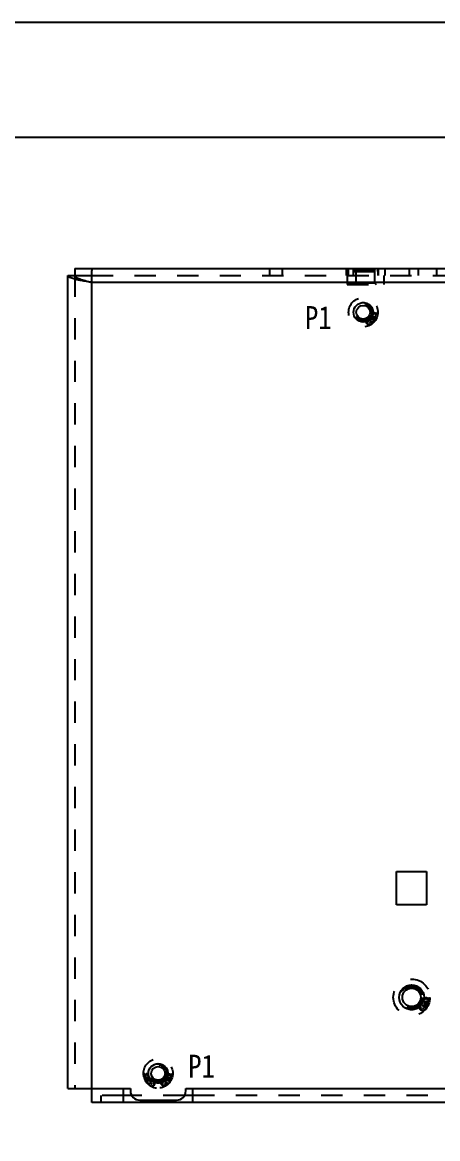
# Model space of a CAD drawing. Header units: millimetres. Extents: x -177 to 18421, y -5017 to 3255.
# Drawn here: x 14174.5 to 14264.7, y 2017.1 to 2259.5 of the extents above; entities that cross this region are included whole.
import ezdxf

# ---------------------------------------------------------------- set-up
doc = ezdxf.new("R2010")
doc.units = ezdxf.units.MM
doc.header["$LTSCALE"] = 46.255
doc.linetypes.add('HIDDEN', pattern=[0.2, 0.1, -0.1])
doc.layers.get('0').update_dxf_attribs({"linetype": 'CONTINUOUS'})
for name, color, linetype in [('02___PRT_ALL_AXES', 7, 'CONTINUOUS'), ('03___PRT_ALL_CURVES', 7, 'CONTINUOUS'), ('DEFAULT_2', 8, 'HIDDEN')]:
    doc.layers.add(name, color=color, linetype=linetype)
doc.styles.get("Standard").update_dxf_attribs({"font": 'txt', "width": 0.85})

msp = doc.modelspace()

# ---------------------------------------------------------------- linework, layer by layer
at = {"color": 7, "linetype": 'Continuous'}
for p, q in [((13724.839, 2259.458), (15274.839, 2259.458)), ((14185.908, 2206.021), (14185.908, 2204.521)), ((14184.408, 2204.521), (14189.608, 2204.521)), ((14198.317, 2026.521), (14196.508, 2026.521)), ((14211.508, 2026.521), (14209.699, 2026.521))]:
    msp.add_line(p, q, dxfattribs=at)
at = {"color": 3, "linetype": 'Continuous'}
for p, q in [((14185.908, 2206.021), (14642.108, 2206.021)), ((14189.608, 2025.021), (14189.608, 2205.62)), ((14184.408, 2028.021), (14184.408, 2204.521)), ((14638.408, 2203.021), (14189.608, 2203.021)), ((14184.408, 2028.021), (14198.008, 2028.021)), ((14196.508, 2025.021), (14196.508, 2028.021)), ((14198.008, 2028.021), (14198.008, 2027.521)), ((14210.008, 2027.521), (14210.008, 2028.021)), ((14210.008, 2028.021), (14338.008, 2028.021)), ((14211.508, 2025.021), (14211.508, 2028.021)), ((14638.408, 2025.021), (14189.608, 2025.021)), ((14200.008, 2025.521), (14208.008, 2025.521))]:
    msp.add_line(p, q, dxfattribs=at)
at = {"color": 7, "linetype": 'Continuous'}
msp.add_lwpolyline([(13749.839, 1184.458), (15249.839, 1184.458), (15249.839, 2234.458), (13749.839, 2234.458)], close=True, dxfattribs=at)
at = {"color": 3, "linetype": 'Continuous'}
for centre, start, end in [((14200.008, 2027.521), 180, 270), ((14208.008, 2027.521), 270, 0)]:
    msp.add_arc(centre, 2, start, end, dxfattribs=at)
for points, knots in [([(14184.408, 2204.521), (14184.408, 2204.496), (14184.442, 2204.361), (14184.569, 2204.277), (14184.663, 2204.221)], [0, 0, 0, 0, 0.1896306, 1, 1, 1, 1]), ([(14184.663, 2204.221), (14184.723, 2204.186), (14185.052, 2204.022), (14185.405, 2203.916), (14185.69, 2203.836)], [0, 0, 0, 0, 0.1913293, 1, 1, 1, 1]), ([(14185.69, 2203.836), (14185.756, 2203.818), (14186.042, 2203.741), (14186.33, 2203.672), (14186.552, 2203.621)], [0, 0, 0, 0, 0.2315353, 1, 1, 1, 1]), ([(14186.552, 2203.621), (14186.783, 2203.569), (14187.799, 2203.352), (14188.821, 2203.166), (14189.608, 2203.021)], [0, 0, 0, 0, 0.2285035, 1, 1, 1, 1])]:
    msp.add_open_spline(points, degree=3, knots=knots, dxfattribs=at)
at = {"color": 7, "linetype": 'Continuous'}
msp.add_open_spline([(14185.908, 2204.521), (14185.908, 2204.365), (14186.316, 2204.014), (14187.094, 2203.727), (14188.261, 2203.364), (14189.136, 2203.143), (14189.608, 2203.021)], degree=3, knots=[0, 0, 0, 0, 0.1150481, 0.3322376, 0.6407097, 1, 1, 1, 1], dxfattribs=at)
at = {"layer": '02___PRT_ALL_AXES', "color": 8, "linetype": 'HIDDEN'}
for p, q in [((14246.318, 2205.891), (14246.318, 2205.761)), ((14246.318, 2205.891), (14251.698, 2205.891)), ((14246.318, 2205.761), (14246.518, 2205.371)), ((14246.318, 2205.761), (14251.698, 2205.761)), ((14246.318, 2205.371), (14246.318, 2204.521)), ((14246.318, 2205.371), (14251.698, 2205.371)), ((14247.008, 2202.821), (14247.008, 2205.891)), ((14251.008, 2202.821), (14251.008, 2205.891)), ((14251.698, 2205.761), (14251.498, 2205.371)), ((14251.698, 2205.891), (14251.698, 2205.761)), ((14251.698, 2205.371), (14251.698, 2204.521)), ((14245.033, 2204.521), (14245.033, 2202.521)), ((14245.033, 2204.521), (14252.983, 2204.521)), ((14252.983, 2204.521), (14252.983, 2202.521)), ((14245.033, 2202.521), (14252.983, 2202.521))]:
    msp.add_line(p, q, dxfattribs=at)
at = {"layer": '02___PRT_ALL_AXES', "color": 3, "linetype": 'Continuous'}
for p, q in [((14255.758, 2067.921), (14255.758, 2075.121)), ((14255.758, 2075.121), (14262.258, 2075.121)), ((14262.258, 2075.121), (14262.258, 2067.921)), ((14262.258, 2067.921), (14255.758, 2067.921))]:
    msp.add_line(p, q, dxfattribs=at)
at = {"layer": '02___PRT_ALL_AXES', "color": 8, "linetype": 'HIDDEN'}
for centre, radius in [((14248.508, 2196.521), 3.175), ((14248.508, 2196.521), 2.11), ((14248.508, 2196.521), 1.91), ((14259.008, 2047.821), 3.975), ((14259.008, 2047.821), 2.69), ((14259.008, 2047.821), 2.49), ((14204.008, 2031.321), 3.175), ((14204.008, 2031.321), 2.11), ((14204.008, 2031.321), 1.91)]:
    msp.add_circle(centre, radius, dxfattribs=at)
at = {"layer": '02___PRT_ALL_AXES', "color": 3, "linetype": 'Continuous'}
for centre, radius in [((14248.508, 2196.521), 2.1), ((14259.008, 2047.821), 2.7), ((14204.008, 2031.321), 2.1)]:
    msp.add_circle(centre, radius, dxfattribs=at)
at = {"layer": '02___PRT_ALL_AXES', "color": 7, "linetype": 'Continuous'}
for centre, radius in [((14248.508, 2196.521), 1.5), ((14259.008, 2047.821), 2), ((14204.008, 2031.321), 1.5)]:
    msp.add_circle(centre, radius, dxfattribs=at)
at = {"layer": '03___PRT_ALL_CURVES', "color": 8, "linetype": 'HIDDEN'}
msp.add_circle((14204.008, 2031.321), 2.1, dxfattribs=at)
at = {"layer": 'DEFAULT_2', "color": 8, "linetype": 'HIDDEN'}
for p, q in [((14189.608, 2206.021), (14189.608, 2205.62)), ((14228.15, 2206.021), (14228.15, 2204.521)), ((14230.908, 2206.021), (14230.908, 2204.521)), ((14244.808, 2206.021), (14244.808, 2204.521)), ((14245.008, 2204.521), (14245.008, 2206.021)), ((14245.258, 2206.021), (14245.258, 2204.521)), ((14246.308, 2206.021), (14246.308, 2204.521)), ((14247.008, 2202.821), (14247.008, 2206.021)), ((14251.008, 2202.821), (14251.008, 2205.891)), ((14251.708, 2206.021), (14251.708, 2204.521)), ((14251.758, 2206.021), (14251.758, 2204.521)), ((14253.208, 2206.021), (14253.208, 2204.521)), ((14258.508, 2206.021), (14258.508, 2204.521)), ((14260.508, 2204.521), (14260.508, 2206.021)), ((14264.508, 2204.521), (14264.508, 2206.021)), ((14185.908, 2204.521), (14185.908, 2028.021)), ((14189.608, 2204.521), (14638.408, 2204.521)), ((14247.008, 2202.821), (14246.708, 2202.521)), ((14251.008, 2202.821), (14247.008, 2202.821)), ((14251.008, 2202.821), (14251.308, 2202.521)), ((14245.041, 2202.521), (14245.041, 2202.571)), ((14247.214, 2202.571), (14245.041, 2202.571)), ((14245.049, 2202.521), (14245.049, 2202.571)), ((14245.049, 2202.521), (14251.308, 2202.521)), ((14245.057, 2202.521), (14245.057, 2202.571)), ((14245.075, 2202.521), (14245.075, 2202.571)), ((14245.116, 2202.521), (14245.116, 2202.571)), ((14245.121, 2202.521), (14245.121, 2202.571)), ((14245.168, 2202.521), (14245.168, 2202.571)), ((14245.176, 2202.521), (14245.176, 2202.571)), ((14245.186, 2202.521), (14245.186, 2202.571)), ((14245.201, 2202.521), (14245.201, 2202.571)), ((14245.21, 2202.521), (14245.21, 2202.571)), ((14245.219, 2202.521), (14245.219, 2202.571)), ((14245.242, 2202.521), (14245.242, 2202.571)), ((14245.246, 2202.521), (14245.246, 2202.571)), ((14245.297, 2202.521), (14245.297, 2202.571)), ((14245.302, 2202.521), (14245.302, 2202.571)), ((14245.303, 2202.521), (14245.303, 2202.571)), ((14245.309, 2202.521), (14245.309, 2202.571)), ((14245.312, 2202.521), (14245.312, 2202.571)), ((14245.339, 2202.521), (14245.339, 2202.571)), ((14245.376, 2202.521), (14245.376, 2202.571)), ((14245.403, 2202.521), (14245.403, 2202.571)), ((14245.41, 2202.521), (14245.41, 2202.571)), ((14245.419, 2202.521), (14245.419, 2202.571)), ((14245.437, 2202.521), (14245.437, 2202.571)), ((14245.443, 2202.521), (14245.443, 2202.571)), ((14245.463, 2202.521), (14245.463, 2202.571)), ((14245.477, 2202.521), (14245.477, 2202.571)), ((14245.486, 2202.521), (14245.486, 2202.571)), ((14245.488, 2202.521), (14245.488, 2202.571)), ((14245.494, 2202.521), (14245.494, 2202.571)), ((14245.506, 2202.521), (14245.506, 2202.571)), ((14245.544, 2202.521), (14245.544, 2202.571)), ((14245.566, 2202.521), (14245.566, 2202.571)), ((14245.567, 2202.521), (14245.567, 2202.571)), ((14245.605, 2202.521), (14245.605, 2202.571)), ((14245.609, 2202.521), (14245.609, 2202.571)), ((14245.616, 2202.521), (14245.616, 2202.571)), ((14245.622, 2202.521), (14245.622, 2202.571)), ((14245.625, 2202.521), (14245.625, 2202.571)), ((14245.634, 2202.521), (14245.634, 2202.571)), ((14245.674, 2202.521), (14245.674, 2202.571)), ((14245.709, 2202.521), (14245.709, 2202.571)), ((14245.736, 2202.521), (14245.736, 2202.571)), ((14245.758, 2202.521), (14245.758, 2202.571)), ((14245.779, 2202.521), (14245.779, 2202.571)), ((14245.794, 2202.521), (14245.794, 2202.571)), ((14245.802, 2202.521), (14245.802, 2202.571)), ((14245.818, 2202.521), (14245.818, 2202.571)), ((14245.824, 2202.521), (14245.824, 2202.571)), ((14245.834, 2202.521), (14245.834, 2202.571)), ((14245.843, 2202.521), (14245.843, 2202.571)), ((14245.86, 2202.521), (14245.86, 2202.571)), ((14245.88, 2202.521), (14245.88, 2202.571)), ((14245.887, 2202.521), (14245.887, 2202.571)), ((14245.889, 2202.521), (14245.889, 2202.571)), ((14245.9, 2202.521), (14245.9, 2202.571)), ((14245.913, 2202.521), (14245.913, 2202.571)), ((14245.919, 2202.521), (14245.919, 2202.571)), ((14245.939, 2202.521), (14245.939, 2202.571)), ((14245.967, 2202.521), (14245.967, 2202.571)), ((14245.969, 2202.521), (14245.969, 2202.571)), ((14245.989, 2202.521), (14245.989, 2202.571)), ((14246.004, 2202.521), (14246.004, 2202.571)), ((14246.015, 2202.521), (14246.015, 2202.571)), ((14246.028, 2202.521), (14246.028, 2202.571)), ((14246.04, 2202.521), (14246.04, 2202.571)), ((14246.045, 2202.521), (14246.045, 2202.571)), ((14246.046, 2202.521), (14246.046, 2202.571)), ((14246.109, 2202.521), (14246.109, 2202.571)), ((14246.117, 2202.521), (14246.117, 2202.571)), ((14246.135, 2202.521), (14246.135, 2202.571)), ((14246.136, 2202.521), (14246.136, 2202.571)), ((14246.151, 2202.521), (14246.151, 2202.571)), ((14246.178, 2202.521), (14246.178, 2202.571)), ((14246.222, 2202.521), (14246.222, 2202.571)), ((14246.303, 2202.521), (14246.303, 2202.571)), ((14246.318, 2202.521), (14246.318, 2202.571)), ((14246.326, 2202.521), (14246.326, 2202.571)), ((14246.36, 2202.521), (14246.36, 2202.571)), ((14246.381, 2202.521), (14246.381, 2202.571)), ((14246.389, 2202.521), (14246.389, 2202.571)), ((14246.424, 2202.521), (14246.424, 2202.571)), ((14246.442, 2202.521), (14246.442, 2202.571)), ((14246.466, 2202.521), (14246.466, 2202.571)), ((14246.501, 2202.521), (14246.501, 2202.571)), ((14246.583, 2202.521), (14246.583, 2202.571)), ((14246.625, 2202.521), (14246.625, 2202.571)), ((14246.674, 2202.521), (14246.674, 2202.571)), ((14246.737, 2202.521), (14246.737, 2202.571)), ((14246.815, 2202.521), (14246.815, 2202.571)), ((14246.864, 2202.521), (14246.864, 2202.571)), ((14246.879, 2202.521), (14246.879, 2202.571)), ((14246.924, 2202.521), (14246.924, 2202.571)), ((14246.971, 2202.521), (14246.971, 2202.571)), ((14246.979, 2202.521), (14246.979, 2202.571)), ((14246.996, 2202.521), (14246.996, 2202.571)), ((14247.004, 2202.521), (14247.004, 2202.571)), ((14247.037, 2202.521), (14247.037, 2202.571)), ((14247.041, 2202.521), (14247.041, 2202.571)), ((14247.064, 2202.521), (14247.064, 2202.571)), ((14247.069, 2202.521), (14247.069, 2202.571)), ((14247.08, 2202.521), (14247.08, 2202.571)), ((14247.096, 2202.521), (14247.096, 2202.571)), ((14247.115, 2202.521), (14247.115, 2202.571)), ((14247.117, 2202.521), (14247.117, 2202.571)), ((14247.118, 2202.521), (14247.118, 2202.571)), ((14247.127, 2202.521), (14247.127, 2202.571)), ((14247.154, 2202.521), (14247.154, 2202.571)), ((14247.157, 2202.521), (14247.157, 2202.571)), ((14247.198, 2202.521), (14247.198, 2202.571)), ((14247.202, 2202.521), (14247.202, 2202.571)), ((14247.214, 2202.521), (14247.214, 2202.571)), ((14250.486, 2195.598), (14250.543, 2195.695)), ((14251.167, 2194.989), (14250.486, 2195.598)), ((14250.543, 2195.695), (14251.397, 2195.203)), ((14250.668, 2196.26), (14250.674, 2196.322)), ((14250.682, 2196.195), (14250.668, 2196.26)), ((14250.674, 2196.322), (14250.701, 2196.369)), ((14250.74, 2196.139), (14250.682, 2196.195)), ((14250.689, 2195.524), (14251.284, 2194.979)), ((14251.364, 2195.135), (14250.689, 2195.524)), ((14250.701, 2196.369), (14250.749, 2196.414)), ((14250.821, 2196.092), (14250.74, 2196.139)), ((14250.749, 2196.414), (14250.838, 2196.455)), ((14250.801, 2196.308), (14250.793, 2196.234)), ((14250.793, 2196.234), (14250.811, 2196.194)), ((14250.827, 2196.343), (14250.801, 2196.308)), ((14250.811, 2196.194), (14250.85, 2196.165)), ((14250.883, 2196.073), (14250.821, 2196.092)), ((14250.873, 2196.376), (14250.827, 2196.343)), ((14250.838, 2196.455), (14250.924, 2196.458)), ((14250.85, 2196.165), (14250.891, 2196.148)), ((14250.938, 2196.382), (14250.873, 2196.376)), ((14250.891, 2196.148), (14250.883, 2196.073)), ((14250.924, 2196.458), (14251.009, 2196.449)), ((14250.98, 2196.377), (14250.938, 2196.382)), ((14251.042, 2196.358), (14250.98, 2196.377)), ((14251.009, 2196.449), (14251.092, 2196.428)), ((14251.08, 2196.316), (14251.042, 2196.358)), ((14251.061, 2195.62), (14251.119, 2195.784)), ((14251.161, 2195.584), (14251.061, 2195.62)), ((14251.098, 2196.277), (14251.08, 2196.316)), ((14251.09, 2196.202), (14251.098, 2196.277)), ((14251.104, 2196.138), (14251.09, 2196.202)), ((14251.092, 2196.428), (14251.172, 2196.369)), ((14251.141, 2196.083), (14251.104, 2196.138)), ((14251.119, 2195.784), (14251.22, 2195.749)), ((14251.22, 2196.025), (14251.141, 2196.083)), ((14251.22, 2195.749), (14251.161, 2195.584)), ((14251.172, 2196.369), (14251.209, 2196.315)), ((14251.209, 2196.315), (14251.225, 2196.263)), ((14251.225, 2196.263), (14251.217, 2196.188)), ((14251.217, 2196.188), (14251.232, 2196.136)), ((14251.302, 2195.991), (14251.22, 2196.025)), ((14251.232, 2196.136), (14251.271, 2196.095)), ((14251.271, 2196.095), (14251.332, 2196.063)), ((14251.408, 2195.979), (14251.302, 2195.991)), ((14251.332, 2196.063), (14251.395, 2196.056)), ((14251.395, 2196.056), (14251.461, 2196.074)), ((14251.407, 2196.369), (14251.415, 2196.444)), ((14251.469, 2196.35), (14251.407, 2196.369)), ((14251.495, 2195.995), (14251.408, 2195.979)), ((14251.415, 2196.444), (14251.498, 2196.422)), ((14251.461, 2196.074), (14251.507, 2196.107)), ((14251.529, 2196.306), (14251.469, 2196.35)), ((14251.585, 2196.036), (14251.495, 2195.995)), ((14251.498, 2196.422), (14251.6, 2196.374)), ((14251.507, 2196.107), (14251.534, 2196.155)), ((14251.545, 2196.254), (14251.529, 2196.306)), ((14251.534, 2196.155), (14251.545, 2196.254)), ((14251.633, 2196.081), (14251.585, 2196.036)), ((14251.6, 2196.374), (14251.657, 2196.305)), ((14251.66, 2196.14), (14251.633, 2196.081)), ((14251.657, 2196.305), (14251.671, 2196.242)), ((14249.176, 2194.285), (14249.19, 2194.383)), ((14249.196, 2194.202), (14249.176, 2194.285)), ((14249.19, 2194.383), (14249.221, 2194.441)), ((14249.211, 2194.162), (14249.196, 2194.202)), ((14249.255, 2194.088), (14249.211, 2194.162)), ((14249.221, 2194.441), (14249.283, 2194.489)), ((14249.302, 2194.038), (14249.255, 2194.088)), ((14249.284, 2194.351), (14249.265, 2194.298)), ((14249.265, 2194.298), (14249.265, 2194.229)), ((14249.265, 2194.229), (14249.281, 2194.19)), ((14249.281, 2194.19), (14249.336, 2194.12)), ((14249.283, 2194.489), (14249.329, 2194.507)), ((14249.334, 2194.394), (14249.284, 2194.351)), ((14249.766, 2193.72), (14249.302, 2194.038)), ((14249.329, 2194.507), (14249.418, 2194.52)), ((14249.38, 2194.413), (14249.334, 2194.394)), ((14249.336, 2194.12), (14249.859, 2193.757)), ((14249.446, 2194.417), (14249.38, 2194.413)), ((14249.418, 2194.52), (14249.48, 2194.499)), ((14249.441, 2193.589), (14249.766, 2193.72)), ((14249.478, 2193.498), (14249.441, 2193.589)), ((14249.497, 2194.391), (14249.446, 2194.417)), ((14249.48, 2194.499), (14249.559, 2194.439)), ((14249.544, 2194.341), (14249.497, 2194.391)), ((14249.602, 2194.364), (14249.544, 2194.341)), ((14249.559, 2194.439), (14249.602, 2194.364)), ((14249.859, 2193.757), (14249.895, 2193.665)), ((14249.891, 2194.193), (14250.039, 2194.286)), ((14249.947, 2194.103), (14249.891, 2194.193)), ((14249.943, 2194.796), (14249.95, 2194.861)), ((14249.965, 2194.7), (14249.943, 2194.796)), ((14250.095, 2194.196), (14249.947, 2194.103)), ((14249.95, 2194.861), (14249.998, 2194.937)), ((14250.015, 2194.63), (14249.965, 2194.7)), ((14249.998, 2194.937), (14250.017, 2194.954)), ((14250.044, 2194.599), (14250.015, 2194.63)), ((14250.017, 2194.954), (14250.095, 2194.999)), ((14250.063, 2194.851), (14250.032, 2194.793)), ((14250.032, 2194.793), (14250.034, 2194.736)), ((14250.034, 2194.736), (14250.06, 2194.673)), ((14250.039, 2194.286), (14250.095, 2194.196)), ((14250.112, 2194.546), (14250.044, 2194.599)), ((14250.06, 2194.673), (14250.089, 2194.642)), ((14250.099, 2194.886), (14250.063, 2194.851)), ((14250.089, 2194.642), (14250.166, 2194.597)), ((14250.095, 2194.999), (14250.16, 2195.003)), ((14250.159, 2194.913), (14250.099, 2194.886)), ((14250.174, 2194.517), (14250.112, 2194.546)), ((14250.215, 2194.908), (14250.159, 2194.913)), ((14250.16, 2195.003), (14250.255, 2194.976)), ((14250.166, 2194.597), (14250.214, 2194.584)), ((14250.254, 2194.505), (14250.174, 2194.517)), ((14250.214, 2194.584), (14250.297, 2194.605)), ((14250.278, 2194.879), (14250.215, 2194.908)), ((14250.238, 2194.431), (14250.254, 2194.505)), ((14250.264, 2194.367), (14250.238, 2194.431)), ((14250.243, 2195.175), (14250.299, 2195.273)), ((14251.097, 2194.683), (14250.243, 2195.175)), ((14250.255, 2194.976), (14250.323, 2194.922)), ((14250.314, 2194.297), (14250.264, 2194.367)), ((14250.323, 2194.922), (14250.278, 2194.879)), ((14250.297, 2194.605), (14250.334, 2194.639)), ((14250.299, 2195.273), (14251.167, 2194.989)), ((14250.372, 2194.236), (14250.314, 2194.297)), ((14250.356, 2194.543), (14250.316, 2194.476)), ((14250.316, 2194.476), (14250.319, 2194.419)), ((14250.319, 2194.419), (14250.359, 2194.34)), ((14250.334, 2194.639), (14250.392, 2194.577)), ((14250.392, 2194.577), (14250.356, 2194.543)), ((14250.359, 2194.34), (14250.418, 2194.279)), ((14250.425, 2194.198), (14250.372, 2194.236)), ((14250.418, 2194.279), (14250.456, 2194.256)), ((14250.488, 2194.169), (14250.425, 2194.198)), ((14250.456, 2194.256), (14250.504, 2194.243)), ((14250.465, 2195.134), (14251.14, 2194.745)), ((14251.234, 2194.892), (14250.465, 2195.134)), ((14250.544, 2194.164), (14250.488, 2194.169)), ((14250.504, 2194.243), (14250.536, 2194.245)), ((14250.536, 2194.245), (14250.596, 2194.272)), ((14250.61, 2194.168), (14250.544, 2194.164)), ((14250.596, 2194.272), (14250.651, 2194.324)), ((14250.66, 2194.186), (14250.61, 2194.168)), ((14250.651, 2194.324), (14250.681, 2194.382)), ((14250.653, 2194.503), (14250.698, 2194.546)), ((14250.673, 2194.463), (14250.653, 2194.503)), ((14250.685, 2194.415), (14250.673, 2194.463)), ((14250.681, 2194.382), (14250.685, 2194.415)), ((14250.698, 2194.546), (14250.733, 2194.491)), ((14250.733, 2194.491), (14250.759, 2194.427)), ((14250.755, 2194.305), (14250.733, 2194.256)), ((14250.761, 2194.371), (14250.755, 2194.305)), ((14250.759, 2194.427), (14250.761, 2194.371)), ((14261.972, 2047.559), (14261.977, 2047.622)), ((14261.988, 2047.495), (14261.972, 2047.559)), ((14261.977, 2047.622), (14262.002, 2047.67)), ((14262.002, 2047.67), (14262.048, 2047.716)), ((14262.048, 2047.716), (14262.137, 2047.76)), ((14262.104, 2047.612), (14262.098, 2047.537)), ((14262.098, 2047.537), (14262.117, 2047.498)), ((14262.128, 2047.647), (14262.104, 2047.612)), ((14262.174, 2047.681), (14262.128, 2047.647)), ((14262.137, 2047.76), (14262.223, 2047.765)), ((14262.238, 2047.689), (14262.174, 2047.681)), ((14262.223, 2047.765), (14262.308, 2047.759)), ((14262.281, 2047.686), (14262.238, 2047.689)), ((14262.343, 2047.668), (14262.281, 2047.686)), ((14262.308, 2047.759), (14262.392, 2047.74)), ((14262.383, 2047.628), (14262.343, 2047.668)), ((14262.401, 2047.589), (14262.383, 2047.628)), ((14262.392, 2047.74), (14262.473, 2047.683)), ((14262.395, 2047.514), (14262.401, 2047.589)), ((14262.412, 2047.45), (14262.395, 2047.514)), ((14262.473, 2047.683), (14262.511, 2047.63)), ((14262.511, 2047.63), (14262.528, 2047.579)), ((14262.528, 2047.579), (14262.523, 2047.504)), ((14262.708, 2047.69), (14262.714, 2047.765)), ((14262.77, 2047.673), (14262.708, 2047.69)), ((14262.714, 2047.765), (14262.797, 2047.746)), ((14262.831, 2047.63), (14262.77, 2047.673)), ((14262.797, 2047.746), (14262.901, 2047.7)), ((14262.849, 2047.579), (14262.831, 2047.63)), ((14262.841, 2047.479), (14262.849, 2047.579)), ((14262.901, 2047.7), (14262.959, 2047.633)), ((14262.959, 2047.633), (14262.975, 2047.57)), ((14260.803, 2045.364), (14260.815, 2045.429)), ((14260.818, 2045.266), (14260.803, 2045.364)), ((14260.815, 2045.429), (14260.86, 2045.492)), ((14260.862, 2045.193), (14260.818, 2045.266)), ((14260.86, 2045.492), (14260.899, 2045.524)), ((14260.889, 2045.16), (14260.862, 2045.193)), ((14260.953, 2045.102), (14260.889, 2045.16)), ((14260.899, 2045.524), (14260.98, 2045.563)), ((14260.902, 2045.362), (14260.9, 2045.305)), ((14260.9, 2045.305), (14260.921, 2045.24)), ((14260.937, 2045.418), (14260.902, 2045.362)), ((14260.921, 2045.24), (14260.947, 2045.207)), ((14260.975, 2045.449), (14260.937, 2045.418)), ((14260.947, 2045.207), (14261.021, 2045.157)), ((14261.013, 2045.068), (14260.953, 2045.102)), ((14261.037, 2045.472), (14260.975, 2045.449)), ((14260.98, 2045.563), (14261.045, 2045.561)), ((14261.021, 2045.157), (14261.628, 2044.966)), ((14261.093, 2045.463), (14261.037, 2045.472)), ((14261.045, 2045.561), (14261.138, 2045.527)), ((14261.153, 2045.43), (14261.093, 2045.463)), ((14261.138, 2045.527), (14261.201, 2045.469)), ((14261.201, 2045.469), (14261.153, 2045.43)), ((14261.392, 2046.036), (14261.434, 2046.098)), ((14261.866, 2045.712), (14261.392, 2046.036)), ((14261.434, 2046.098), (14262.078, 2046.021)), ((14261.516, 2045.369), (14261.636, 2045.496)), ((14261.593, 2045.296), (14261.516, 2045.369)), ((14261.575, 2046.002), (14261.908, 2045.774)), ((14262.028, 2045.949), (14261.575, 2046.002)), ((14261.713, 2045.423), (14261.593, 2045.296)), ((14261.636, 2045.496), (14261.713, 2045.423)), ((14261.657, 2046.433), (14261.699, 2046.537)), ((14262.574, 2046.064), (14261.657, 2046.433)), ((14261.699, 2046.537), (14262.598, 2046.378)), ((14261.795, 2045.609), (14261.866, 2045.712)), ((14261.9, 2045.536), (14261.795, 2045.609)), ((14261.839, 2046.885), (14261.881, 2046.99)), ((14262.598, 2046.378), (14261.839, 2046.885)), ((14261.881, 2046.99), (14262.798, 2046.621)), ((14261.882, 2046.423), (14262.607, 2046.132)), ((14262.677, 2046.292), (14261.882, 2046.423)), ((14261.971, 2045.64), (14261.9, 2045.536)), ((14261.908, 2045.774), (14262.028, 2045.949)), ((14262.215, 2045.472), (14261.971, 2045.64)), ((14262.048, 2047.44), (14261.988, 2047.495)), ((14262.183, 2045.949), (14262.013, 2045.701)), ((14262.013, 2045.701), (14262.259, 2045.533)), ((14262.13, 2047.396), (14262.048, 2047.44)), ((14262.05, 2046.841), (14262.715, 2046.385)), ((14262.774, 2046.549), (14262.05, 2046.841)), ((14262.078, 2046.021), (14262.183, 2045.949)), ((14262.117, 2047.498), (14262.157, 2047.47)), ((14262.193, 2047.379), (14262.13, 2047.396)), ((14262.157, 2047.47), (14262.199, 2047.454)), ((14262.199, 2047.454), (14262.193, 2047.379)), ((14262.408, 2046.96), (14262.451, 2047.129)), ((14262.511, 2046.934), (14262.408, 2046.96)), ((14262.45, 2047.397), (14262.412, 2047.45)), ((14262.531, 2047.34), (14262.45, 2047.397)), ((14262.451, 2047.129), (14262.554, 2047.103)), ((14262.554, 2047.103), (14262.511, 2046.934)), ((14262.523, 2047.504), (14262.54, 2047.452)), ((14262.614, 2047.309), (14262.531, 2047.34)), ((14262.54, 2047.452), (14262.579, 2047.412)), ((14262.579, 2047.412), (14262.641, 2047.382)), ((14262.72, 2047.3), (14262.614, 2047.309)), ((14262.641, 2047.382), (14262.705, 2047.377)), ((14262.705, 2047.377), (14262.77, 2047.397)), ((14262.807, 2047.319), (14262.72, 2047.3)), ((14262.77, 2047.397), (14262.816, 2047.431)), ((14262.896, 2047.362), (14262.807, 2047.319)), ((14262.816, 2047.431), (14262.841, 2047.479)), ((14262.942, 2047.408), (14262.896, 2047.362)), ((14262.968, 2047.468), (14262.942, 2047.408)), ((14261.551, 2044.903), (14261.013, 2045.068)), ((14261.279, 2044.681), (14261.551, 2044.903)), ((14261.343, 2044.604), (14261.279, 2044.681)), ((14261.628, 2044.966), (14261.691, 2044.888)), ((14200.86, 2031.105), (14200.846, 2031.042)), ((14200.856, 2030.94), (14200.884, 2030.881)), ((14200.917, 2031.174), (14200.86, 2031.105)), ((14200.884, 2030.881), (14200.931, 2030.836)), ((14201.019, 2031.222), (14200.917, 2031.174)), ((14200.931, 2030.836), (14201.021, 2030.795)), ((14200.972, 2031.054), (14200.988, 2031.106)), ((14200.983, 2030.955), (14200.972, 2031.054)), ((14201.009, 2030.907), (14200.983, 2030.955)), ((14200.988, 2031.106), (14201.048, 2031.15)), ((14201.056, 2030.874), (14201.009, 2030.907)), ((14201.102, 2031.244), (14201.019, 2031.222)), ((14201.021, 2030.795), (14201.109, 2030.779)), ((14201.048, 2031.15), (14201.11, 2031.169)), ((14201.122, 2030.856), (14201.056, 2030.874)), ((14201.11, 2031.169), (14201.102, 2031.244)), ((14201.109, 2030.779), (14201.214, 2030.791)), ((14201.185, 2030.863), (14201.122, 2030.856)), ((14201.246, 2030.895), (14201.185, 2030.863)), ((14201.214, 2030.791), (14201.296, 2030.825)), ((14201.284, 2030.936), (14201.246, 2030.895)), ((14201.3, 2030.988), (14201.284, 2030.936)), ((14201.308, 2031.115), (14201.292, 2031.063)), ((14201.292, 2031.063), (14201.3, 2030.988)), ((14201.296, 2030.825), (14201.376, 2030.883)), ((14201.397, 2030.584), (14201.297, 2030.549)), ((14201.345, 2031.169), (14201.308, 2031.115)), ((14201.424, 2031.228), (14201.345, 2031.169)), ((14201.376, 2030.883), (14201.413, 2030.938)), ((14201.456, 2030.42), (14201.397, 2030.584)), ((14201.413, 2030.938), (14201.427, 2031.002)), ((14201.419, 2031.077), (14201.436, 2031.116)), ((14201.427, 2031.002), (14201.419, 2031.077)), ((14201.508, 2031.249), (14201.424, 2031.228)), ((14201.436, 2031.116), (14201.475, 2031.158)), ((14201.475, 2031.158), (14201.537, 2031.177)), ((14201.592, 2031.258), (14201.508, 2031.249)), ((14201.537, 2031.177), (14201.579, 2031.182)), ((14201.579, 2031.182), (14201.644, 2031.176)), ((14201.678, 2031.255), (14201.592, 2031.258)), ((14201.667, 2030.965), (14201.626, 2030.948)), ((14201.626, 2030.948), (14201.634, 2030.873)), ((14201.634, 2030.873), (14201.696, 2030.892)), ((14201.644, 2031.176), (14201.69, 2031.143)), ((14201.706, 2030.994), (14201.667, 2030.965)), ((14201.768, 2031.214), (14201.678, 2031.255)), ((14201.69, 2031.143), (14201.715, 2031.108)), ((14201.696, 2030.892), (14201.776, 2030.939)), ((14201.723, 2031.034), (14201.706, 2030.994)), ((14201.715, 2031.108), (14201.723, 2031.034)), ((14201.816, 2031.169), (14201.768, 2031.214)), ((14201.776, 2030.939), (14201.834, 2030.995)), ((14201.842, 2031.122), (14201.816, 2031.169)), ((14201.834, 2030.995), (14201.849, 2031.06)), ((14201.849, 2031.06), (14201.842, 2031.122)), ((14206.168, 2031.06), (14206.174, 2031.122)), ((14206.182, 2030.995), (14206.168, 2031.06)), ((14206.174, 2031.122), (14206.201, 2031.169)), ((14206.24, 2030.939), (14206.182, 2030.995)), ((14206.201, 2031.169), (14206.249, 2031.214)), ((14206.321, 2030.892), (14206.24, 2030.939)), ((14206.249, 2031.214), (14206.338, 2031.255)), ((14206.301, 2031.108), (14206.293, 2031.034)), ((14206.293, 2031.034), (14206.311, 2030.994)), ((14206.327, 2031.143), (14206.301, 2031.108)), ((14206.311, 2030.994), (14206.35, 2030.965)), ((14206.383, 2030.873), (14206.321, 2030.892)), ((14206.373, 2031.176), (14206.327, 2031.143)), ((14206.338, 2031.255), (14206.424, 2031.258)), ((14206.35, 2030.965), (14206.391, 2030.948)), ((14206.438, 2031.182), (14206.373, 2031.176)), ((14206.391, 2030.948), (14206.383, 2030.873)), ((14206.424, 2031.258), (14206.509, 2031.249)), ((14206.48, 2031.177), (14206.438, 2031.182)), ((14206.542, 2031.158), (14206.48, 2031.177)), ((14206.509, 2031.249), (14206.592, 2031.228)), ((14206.58, 2031.116), (14206.542, 2031.158)), ((14206.561, 2030.42), (14206.619, 2030.584)), ((14206.598, 2031.077), (14206.58, 2031.116)), ((14206.59, 2031.002), (14206.598, 2031.077)), ((14206.604, 2030.938), (14206.59, 2031.002)), ((14206.592, 2031.228), (14206.672, 2031.169)), ((14206.641, 2030.883), (14206.604, 2030.938)), ((14206.619, 2030.584), (14206.72, 2030.549)), ((14206.72, 2030.825), (14206.641, 2030.883)), ((14206.672, 2031.169), (14206.709, 2031.115)), ((14206.709, 2031.115), (14206.725, 2031.063)), ((14206.725, 2031.063), (14206.717, 2030.988)), ((14206.717, 2030.988), (14206.732, 2030.936)), ((14206.802, 2030.791), (14206.72, 2030.825)), ((14206.732, 2030.936), (14206.771, 2030.895)), ((14206.771, 2030.895), (14206.832, 2030.863)), ((14206.908, 2030.779), (14206.802, 2030.791)), ((14206.832, 2030.863), (14206.895, 2030.856)), ((14206.895, 2030.856), (14206.961, 2030.874)), ((14206.907, 2031.169), (14206.915, 2031.244)), ((14206.969, 2031.15), (14206.907, 2031.169)), ((14206.995, 2030.795), (14206.908, 2030.779)), ((14206.915, 2031.244), (14206.998, 2031.222)), ((14206.961, 2030.874), (14207.007, 2030.907)), ((14207.029, 2031.106), (14206.969, 2031.15)), ((14207.085, 2030.836), (14206.995, 2030.795)), ((14206.998, 2031.222), (14207.1, 2031.174)), ((14207.007, 2030.907), (14207.034, 2030.955)), ((14207.045, 2031.054), (14207.029, 2031.106)), ((14207.034, 2030.955), (14207.045, 2031.054)), ((14207.133, 2030.881), (14207.085, 2030.836)), ((14207.1, 2031.174), (14207.157, 2031.105)), ((14207.16, 2030.94), (14207.133, 2030.881)), ((14207.157, 2031.105), (14207.171, 2031.042)), ((14201.974, 2030.495), (14201.12, 2030.003)), ((14201.152, 2029.935), (14201.827, 2030.324)), ((14201.827, 2030.324), (14201.233, 2029.779)), ((14201.283, 2029.692), (14202.052, 2029.934)), ((14201.297, 2030.549), (14201.356, 2030.384)), ((14201.35, 2029.789), (14202.03, 2030.398)), ((14202.218, 2030.073), (14201.35, 2029.789)), ((14201.356, 2030.384), (14201.456, 2030.42)), ((14202.052, 2029.934), (14201.377, 2029.545)), ((14201.42, 2029.483), (14202.274, 2029.975)), ((14201.758, 2029.227), (14201.755, 2029.171)), ((14201.755, 2029.171), (14201.762, 2029.105)), ((14201.783, 2029.291), (14201.758, 2029.227)), ((14201.762, 2029.105), (14201.783, 2029.056)), ((14201.818, 2029.346), (14201.783, 2029.291)), ((14201.864, 2029.303), (14201.818, 2029.346)), ((14201.832, 2029.215), (14201.843, 2029.263)), ((14201.836, 2029.182), (14201.832, 2029.215)), ((14201.866, 2029.124), (14201.836, 2029.182)), ((14201.843, 2029.263), (14201.864, 2029.303)), ((14201.857, 2028.986), (14201.907, 2028.968)), ((14201.921, 2029.072), (14201.866, 2029.124)), ((14201.907, 2028.968), (14201.973, 2028.964)), ((14201.98, 2029.045), (14201.921, 2029.072)), ((14201.973, 2028.964), (14202.029, 2028.969)), ((14202.03, 2030.398), (14201.974, 2030.495)), ((14202.013, 2029.043), (14201.98, 2029.045)), ((14202.061, 2029.056), (14202.013, 2029.043)), ((14202.029, 2028.969), (14202.091, 2028.998)), ((14202.099, 2029.079), (14202.061, 2029.056)), ((14202.091, 2028.998), (14202.144, 2029.036)), ((14202.158, 2029.14), (14202.099, 2029.079)), ((14202.183, 2029.439), (14202.125, 2029.377)), ((14202.125, 2029.377), (14202.161, 2029.343)), ((14202.144, 2029.036), (14202.203, 2029.097)), ((14202.198, 2029.219), (14202.158, 2029.14)), ((14202.161, 2029.343), (14202.2, 2029.276)), ((14202.219, 2029.405), (14202.183, 2029.439)), ((14202.262, 2029.776), (14202.194, 2029.722)), ((14202.194, 2029.722), (14202.239, 2029.679)), ((14202.2, 2029.276), (14202.198, 2029.219)), ((14202.203, 2029.097), (14202.253, 2029.167)), ((14202.274, 2029.975), (14202.218, 2030.073)), ((14202.303, 2029.384), (14202.219, 2029.405)), ((14202.239, 2029.679), (14202.301, 2029.708)), ((14202.253, 2029.167), (14202.279, 2029.231)), ((14202.357, 2029.803), (14202.262, 2029.776)), ((14202.263, 2029.305), (14202.343, 2029.317)), ((14202.279, 2029.231), (14202.263, 2029.305)), ((14202.301, 2029.708), (14202.358, 2029.713)), ((14202.351, 2029.397), (14202.303, 2029.384)), ((14202.343, 2029.317), (14202.405, 2029.346)), ((14202.427, 2029.442), (14202.351, 2029.397)), ((14202.422, 2029.799), (14202.357, 2029.803)), ((14202.358, 2029.713), (14202.418, 2029.686)), ((14202.405, 2029.346), (14202.473, 2029.399)), ((14202.418, 2029.686), (14202.454, 2029.651)), ((14202.478, 2029.086), (14202.421, 2028.996)), ((14202.421, 2028.996), (14202.57, 2028.903)), ((14202.5, 2029.754), (14202.422, 2029.799)), ((14202.457, 2029.473), (14202.427, 2029.442)), ((14202.454, 2029.651), (14202.485, 2029.593)), ((14202.483, 2029.536), (14202.457, 2029.473)), ((14202.473, 2029.399), (14202.502, 2029.43)), ((14202.626, 2028.993), (14202.478, 2029.086)), ((14202.485, 2029.593), (14202.483, 2029.536)), ((14202.518, 2029.737), (14202.5, 2029.754)), ((14202.502, 2029.43), (14202.552, 2029.5)), ((14202.567, 2029.661), (14202.518, 2029.737)), ((14202.552, 2029.5), (14202.574, 2029.596)), ((14202.574, 2029.596), (14202.567, 2029.661)), ((14202.57, 2028.903), (14202.626, 2028.993)), ((14202.658, 2028.557), (14202.621, 2028.465)), ((14203.181, 2028.92), (14202.658, 2028.557)), ((14202.751, 2028.52), (14203.215, 2028.838)), ((14203.076, 2028.389), (14202.751, 2028.52)), ((14202.958, 2029.239), (14202.915, 2029.164)), ((14202.915, 2029.164), (14202.973, 2029.141)), ((14203.036, 2029.299), (14202.958, 2029.239)), ((14202.973, 2029.141), (14203.02, 2029.191)), ((14203.02, 2029.191), (14203.071, 2029.217)), ((14203.099, 2029.32), (14203.036, 2029.299)), ((14203.039, 2028.298), (14203.076, 2028.389)), ((14203.071, 2029.217), (14203.137, 2029.213)), ((14203.188, 2029.307), (14203.099, 2029.32)), ((14203.137, 2029.213), (14203.183, 2029.194)), ((14203.236, 2028.99), (14203.181, 2028.92)), ((14203.183, 2029.194), (14203.233, 2029.151)), ((14203.234, 2029.289), (14203.188, 2029.307)), ((14203.215, 2028.838), (14203.262, 2028.888)), ((14203.233, 2029.151), (14203.252, 2029.098)), ((14203.296, 2029.241), (14203.234, 2029.289)), ((14203.252, 2029.029), (14203.236, 2028.99)), ((14203.252, 2029.098), (14203.252, 2029.029)), ((14203.262, 2028.888), (14203.305, 2028.962)), ((14203.326, 2029.183), (14203.296, 2029.241)), ((14203.305, 2028.962), (14203.321, 2029.002)), ((14203.321, 2029.002), (14203.341, 2029.085)), ((14203.341, 2029.085), (14203.326, 2029.183)), ((14204.676, 2029.085), (14204.69, 2029.183)), ((14204.696, 2029.002), (14204.676, 2029.085)), ((14204.69, 2029.183), (14204.721, 2029.241)), ((14204.711, 2028.962), (14204.696, 2029.002)), ((14204.755, 2028.888), (14204.711, 2028.962)), ((14204.721, 2029.241), (14204.783, 2029.289)), ((14204.802, 2028.838), (14204.755, 2028.888)), ((14204.784, 2029.151), (14204.765, 2029.098)), ((14204.765, 2029.098), (14204.765, 2029.029)), ((14204.765, 2029.029), (14204.781, 2028.99)), ((14204.781, 2028.99), (14204.836, 2028.92)), ((14204.783, 2029.289), (14204.829, 2029.307)), ((14204.834, 2029.194), (14204.784, 2029.151)), ((14205.266, 2028.52), (14204.802, 2028.838)), ((14204.829, 2029.307), (14204.918, 2029.32)), ((14204.88, 2029.213), (14204.834, 2029.194)), ((14204.836, 2028.92), (14205.359, 2028.557)), ((14204.946, 2029.217), (14204.88, 2029.213)), ((14204.918, 2029.32), (14204.98, 2029.299)), ((14204.941, 2028.389), (14205.266, 2028.52)), ((14204.978, 2028.298), (14204.941, 2028.389)), ((14204.997, 2029.191), (14204.946, 2029.217)), ((14204.98, 2029.299), (14205.059, 2029.239)), ((14205.044, 2029.141), (14204.997, 2029.191)), ((14205.102, 2029.164), (14205.044, 2029.141)), ((14205.059, 2029.239), (14205.102, 2029.164)), ((14205.359, 2028.557), (14205.395, 2028.465)), ((14205.391, 2028.993), (14205.539, 2029.086)), ((14205.447, 2028.903), (14205.391, 2028.993)), ((14205.443, 2029.596), (14205.45, 2029.661)), ((14205.465, 2029.5), (14205.443, 2029.596)), ((14205.595, 2028.996), (14205.447, 2028.903)), ((14205.45, 2029.661), (14205.498, 2029.737)), ((14205.515, 2029.43), (14205.465, 2029.5)), ((14205.498, 2029.737), (14205.517, 2029.754)), ((14205.544, 2029.399), (14205.515, 2029.43)), ((14205.517, 2029.754), (14205.595, 2029.799)), ((14205.563, 2029.651), (14205.532, 2029.593)), ((14205.532, 2029.593), (14205.534, 2029.536)), ((14205.534, 2029.536), (14205.56, 2029.473)), ((14205.539, 2029.086), (14205.595, 2028.996)), ((14205.612, 2029.346), (14205.544, 2029.399)), ((14205.56, 2029.473), (14205.589, 2029.442)), ((14205.599, 2029.686), (14205.563, 2029.651)), ((14205.589, 2029.442), (14205.666, 2029.397)), ((14205.595, 2029.799), (14205.66, 2029.803)), ((14205.659, 2029.713), (14205.599, 2029.686)), ((14205.674, 2029.317), (14205.612, 2029.346)), ((14205.715, 2029.708), (14205.659, 2029.713)), ((14205.66, 2029.803), (14205.755, 2029.776)), ((14205.666, 2029.397), (14205.714, 2029.384)), ((14205.754, 2029.305), (14205.674, 2029.317)), ((14205.714, 2029.384), (14205.797, 2029.405)), ((14205.778, 2029.679), (14205.715, 2029.708)), ((14205.738, 2029.231), (14205.754, 2029.305)), ((14205.764, 2029.167), (14205.738, 2029.231)), ((14205.743, 2029.975), (14205.799, 2030.073)), ((14206.597, 2029.483), (14205.743, 2029.975)), ((14205.755, 2029.776), (14205.823, 2029.722)), ((14205.814, 2029.097), (14205.764, 2029.167)), ((14205.823, 2029.722), (14205.778, 2029.679)), ((14205.797, 2029.405), (14205.834, 2029.439)), ((14205.799, 2030.073), (14206.667, 2029.789)), ((14205.872, 2029.036), (14205.814, 2029.097)), ((14205.856, 2029.343), (14205.816, 2029.276)), ((14205.816, 2029.276), (14205.819, 2029.219)), ((14205.819, 2029.219), (14205.859, 2029.14)), ((14205.834, 2029.439), (14205.892, 2029.377)), ((14205.892, 2029.377), (14205.856, 2029.343)), ((14205.859, 2029.14), (14205.918, 2029.079)), ((14205.925, 2028.998), (14205.872, 2029.036)), ((14205.918, 2029.079), (14205.956, 2029.056)), ((14205.988, 2028.969), (14205.925, 2028.998)), ((14205.956, 2029.056), (14206.004, 2029.043)), ((14205.965, 2029.934), (14206.64, 2029.545)), ((14206.734, 2029.692), (14205.965, 2029.934)), ((14205.986, 2030.398), (14206.043, 2030.495)), ((14206.667, 2029.789), (14205.986, 2030.398)), ((14206.044, 2028.964), (14205.988, 2028.969)), ((14206.004, 2029.043), (14206.036, 2029.045)), ((14206.036, 2029.045), (14206.096, 2029.072)), ((14206.043, 2030.495), (14206.897, 2030.003)), ((14206.11, 2028.968), (14206.044, 2028.964)), ((14206.096, 2029.072), (14206.151, 2029.124)), ((14206.16, 2028.986), (14206.11, 2028.968)), ((14206.151, 2029.124), (14206.181, 2029.182)), ((14206.153, 2029.303), (14206.198, 2029.346)), ((14206.173, 2029.263), (14206.153, 2029.303)), ((14206.185, 2029.215), (14206.173, 2029.263)), ((14206.181, 2029.182), (14206.185, 2029.215)), ((14206.189, 2030.324), (14206.784, 2029.779)), ((14206.864, 2029.935), (14206.189, 2030.324)), ((14206.198, 2029.346), (14206.233, 2029.291)), ((14206.233, 2029.291), (14206.259, 2029.227)), ((14206.255, 2029.105), (14206.233, 2029.056)), ((14206.261, 2029.171), (14206.255, 2029.105)), ((14206.259, 2029.227), (14206.261, 2029.171)), ((14206.661, 2030.384), (14206.561, 2030.42)), ((14206.72, 2030.549), (14206.661, 2030.384)), ((14196.508, 2026.521), (14189.608, 2026.521)), ((14191.608, 2026.521), (14191.608, 2025.021)), ((14209.699, 2026.521), (14198.317, 2026.521)), ((14336.508, 2026.521), (14211.508, 2026.521))]:
    msp.add_line(p, q, dxfattribs=at)
for centre, radius in [((14248.508, 2196.521), 1.8), ((14259.008, 2047.821), 2.3), ((14204.008, 2031.321), 1.8), ((14204.008, 2031.321), 1.5)]:
    msp.add_circle(centre, radius, dxfattribs=at)
msp.add_arc((14204.008, 2031.321), 3.175, 180, 0, dxfattribs=at)

# ---------------------------------------------------------------- texts
at = {"color": 2, "linetype": 'Continuous', "char_height": 5, "width": 8.5, "attachment_point": 1, "line_spacing_factor": 0.9}
for insert in [(14235.882, 2197.877), (14210.544, 2035.388)]:
    msp.add_mtext('P1', dxfattribs=dict(at, insert=insert))

doc.saveas('drawing.dxf')
